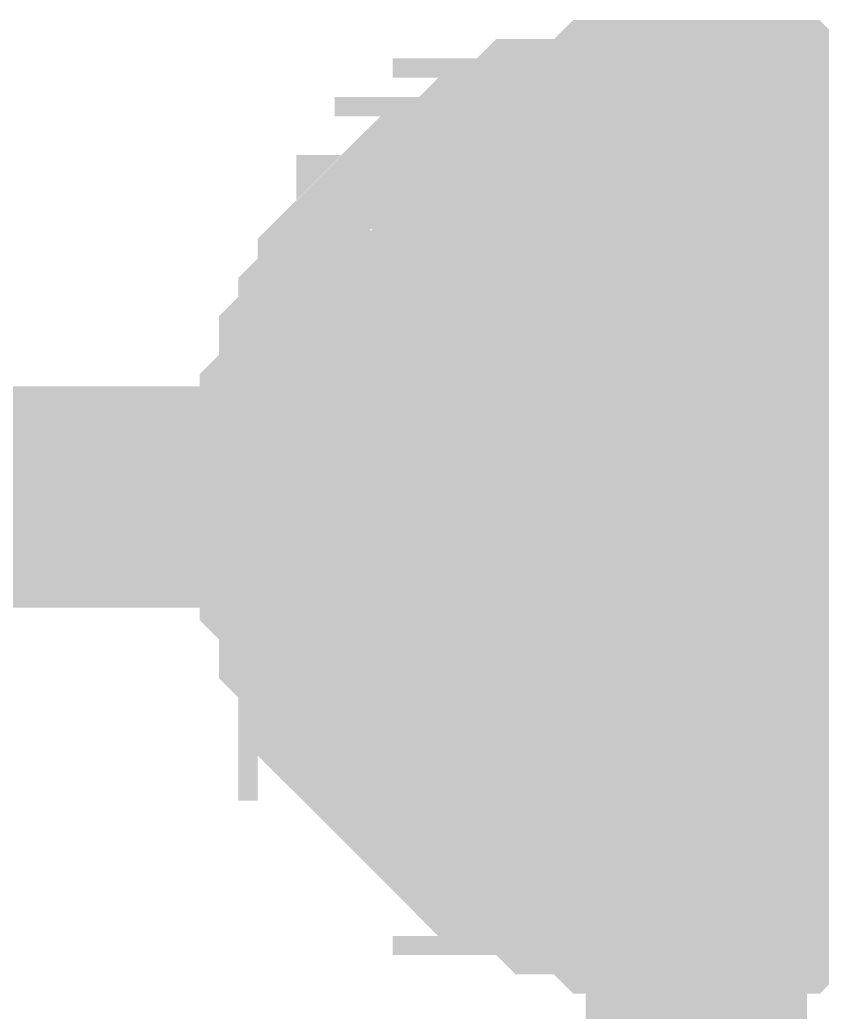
# Model space of a CAD drawing. Header units: inches. Extents: x 0 to 841, y 0 to 594.
# Drawn here: x 599.104 to 600.19, y 356.795 to 358.139 of the extents above; entities that cross this region are included whole.
import ezdxf

# ---------------------------------------------------------------- set-up
doc = ezdxf.new("R2010")
doc.units = ezdxf.units.IN
doc.layers.add('Sheet', color=255, linetype='Continuous')

msp = doc.modelspace()

# ---------------------------------------------------------------- linework, layer by layer
at = {"layer": 'Sheet'}
for points in [[(599.4973, 357.4923, 0.2997, 0.2997, 0), (599.4973, 357.5184, 0.2997, 0.2997, 0), (599.4973, 357.5445, 0.2997, 0.2997, 0), (599.4973, 357.5706, 0.2997, 0.2997, 0), (599.4973, 357.5968, 0.2997, 0.2997, 0), (599.5235, 357.6229, 0.2997, 0.2997, 0), (599.5235, 357.649, 0.2997, 0.2997, 0), (599.5235, 357.6752, 0.2997, 0.2997, 0), (599.5496, 357.7013, 0.2997, 0.2997, 0), (599.5496, 357.7013, 0.2997, 0.2997, 0), (599.5496, 357.7274, 0.2997, 0.2997, 0), (599.5757, 357.7536, 0.2997, 0.2997, 0), (599.5757, 357.7797, 0.2997, 0.2997, 0), (599.6019, 357.8058, 0.2997, 0.2997, 0), (599.628, 357.8058, 0.2997, 0.2997, 0), (599.628, 357.832, 0.2997, 0.2997, 0), (599.6541, 357.8581, 0.2997, 0.2997, 0), (599.6802, 357.8581, 0.2997, 0.2997, 0), (599.6802, 357.8842, 0.2997, 0.2997, 0), (599.7064, 357.8842, 0.2997, 0.2997, 0), (599.7325, 357.9103, 0.2997, 0.2997, 0), (599.7586, 357.9103, 0.2997, 0.2997, 0), (599.7586, 357.9365, 0.2997, 0.2997, 0), (599.7848, 357.9365, 0.2997, 0.2997, 0), (599.8109, 357.9626, 0.2997, 0.2997, 0), (599.837, 357.9626, 0.2997, 0.2997, 0), (599.8632, 357.9626, 0.2997, 0.2997, 0), (599.8893, 357.9626, 0.2997, 0.2997, 0), (599.9154, 357.9887, 0.2997, 0.2997, 0), (599.9416, 357.9887, 0.2997, 0.2997, 0), (599.9677, 357.9887, 0.2997, 0.2997, 0), (599.9938, 357.9887, 0.2997, 0.2997, 0), (600.0199, 357.9887, 0.2997, 0.2997, 0)], [(599.4973, 357.4923, 0.2997, 0.2997, 0), (599.4973, 357.5184, 0.2997, 0.2997, 0), (599.4973, 357.5445, 0.2997, 0.2997, 0), (599.4973, 357.5706, 0.2997, 0.2997, 0), (599.4973, 357.5968, 0.2997, 0.2997, 0), (599.5235, 357.6229, 0.2997, 0.2997, 0), (599.5235, 357.649, 0.2997, 0.2997, 0), (599.5235, 357.6752, 0.2997, 0.2997, 0), (599.5496, 357.7013, 0.2997, 0.2997, 0), (599.5496, 357.7013, 0.2997, 0.2997, 0), (599.5496, 357.7274, 0.2997, 0.2997, 0), (599.5757, 357.7536, 0.2997, 0.2997, 0), (599.5757, 357.7797, 0.2997, 0.2997, 0), (599.6019, 357.8058, 0.2997, 0.2997, 0), (599.628, 357.8058, 0.2997, 0.2997, 0), (599.628, 357.832, 0.2997, 0.2997, 0), (599.6541, 357.8581, 0.2997, 0.2997, 0), (599.6802, 357.8581, 0.2997, 0.2997, 0), (599.6802, 357.8842, 0.2997, 0.2997, 0), (599.7064, 357.8842, 0.2997, 0.2997, 0), (599.7325, 357.9103, 0.2997, 0.2997, 0), (599.7586, 357.9103, 0.2997, 0.2997, 0), (599.7586, 357.9365, 0.2997, 0.2997, 0), (599.7848, 357.9365, 0.2997, 0.2997, 0), (599.8109, 357.9626, 0.2997, 0.2997, 0), (599.837, 357.9626, 0.2997, 0.2997, 0), (599.8632, 357.9626, 0.2997, 0.2997, 0), (599.8893, 357.9626, 0.2997, 0.2997, 0), (599.9154, 357.9887, 0.2997, 0.2997, 0), (599.9416, 357.9887, 0.2997, 0.2997, 0), (599.9677, 357.9887, 0.2997, 0.2997, 0), (599.9938, 357.9887, 0.2997, 0.2997, 0), (600.0199, 357.9887, 0.2997, 0.2997, 0)], [(599.4973, 357.4923, 0.2997, 0.2997, 0), (599.4973, 357.5184, 0.2997, 0.2997, 0), (599.4973, 357.5445, 0.2997, 0.2997, 0), (599.4973, 357.5706, 0.2997, 0.2997, 0), (599.4973, 357.5968, 0.2997, 0.2997, 0), (599.5235, 357.6229, 0.2997, 0.2997, 0), (599.5235, 357.649, 0.2997, 0.2997, 0), (599.5235, 357.6752, 0.2997, 0.2997, 0), (599.5496, 357.7013, 0.2997, 0.2997, 0), (599.5496, 357.7013, 0.2997, 0.2997, 0), (599.5496, 357.7274, 0.2997, 0.2997, 0), (599.5757, 357.7536, 0.2997, 0.2997, 0), (599.5757, 357.7797, 0.2997, 0.2997, 0), (599.6019, 357.8058, 0.2997, 0.2997, 0), (599.628, 357.8058, 0.2997, 0.2997, 0), (599.628, 357.832, 0.2997, 0.2997, 0), (599.6541, 357.8581, 0.2997, 0.2997, 0), (599.6802, 357.8581, 0.2997, 0.2997, 0), (599.6802, 357.8842, 0.2997, 0.2997, 0), (599.7064, 357.8842, 0.2997, 0.2997, 0), (599.7325, 357.9103, 0.2997, 0.2997, 0), (599.7586, 357.9103, 0.2997, 0.2997, 0), (599.7586, 357.9365, 0.2997, 0.2997, 0), (599.7848, 357.9365, 0.2997, 0.2997, 0), (599.8109, 357.9626, 0.2997, 0.2997, 0), (599.837, 357.9626, 0.2997, 0.2997, 0), (599.8632, 357.9626, 0.2997, 0.2997, 0), (599.8893, 357.9626, 0.2997, 0.2997, 0), (599.9154, 357.9887, 0.2997, 0.2997, 0), (599.9416, 357.9887, 0.2997, 0.2997, 0), (599.9677, 357.9887, 0.2997, 0.2997, 0), (599.9938, 357.9887, 0.2997, 0.2997, 0), (600.0199, 357.9887, 0.2997, 0.2997, 0)], [(599.4973, 357.4923, 0.2997, 0.2997, 0), (599.4973, 357.5184, 0.2997, 0.2997, 0), (599.4973, 357.5445, 0.2997, 0.2997, 0), (599.4973, 357.5706, 0.2997, 0.2997, 0), (599.4973, 357.5968, 0.2997, 0.2997, 0), (599.5235, 357.6229, 0.2997, 0.2997, 0), (599.5235, 357.649, 0.2997, 0.2997, 0), (599.5235, 357.6752, 0.2997, 0.2997, 0), (599.5496, 357.7013, 0.2997, 0.2997, 0), (599.5496, 357.7013, 0.2997, 0.2997, 0), (599.5496, 357.7274, 0.2997, 0.2997, 0), (599.5757, 357.7536, 0.2997, 0.2997, 0), (599.5757, 357.7797, 0.2997, 0.2997, 0), (599.6019, 357.8058, 0.2997, 0.2997, 0), (599.628, 357.8058, 0.2997, 0.2997, 0), (599.628, 357.832, 0.2997, 0.2997, 0), (599.6541, 357.8581, 0.2997, 0.2997, 0), (599.6802, 357.8581, 0.2997, 0.2997, 0), (599.6802, 357.8842, 0.2997, 0.2997, 0), (599.7064, 357.8842, 0.2997, 0.2997, 0), (599.7325, 357.9103, 0.2997, 0.2997, 0), (599.7586, 357.9103, 0.2997, 0.2997, 0), (599.7586, 357.9365, 0.2997, 0.2997, 0), (599.7848, 357.9365, 0.2997, 0.2997, 0), (599.8109, 357.9626, 0.2997, 0.2997, 0), (599.837, 357.9626, 0.2997, 0.2997, 0), (599.8632, 357.9626, 0.2997, 0.2997, 0), (599.8893, 357.9626, 0.2997, 0.2997, 0), (599.9154, 357.9887, 0.2997, 0.2997, 0), (599.9416, 357.9887, 0.2997, 0.2997, 0), (599.9677, 357.9887, 0.2997, 0.2997, 0), (599.9938, 357.9887, 0.2997, 0.2997, 0), (600.0199, 357.9887, 0.2997, 0.2997, 0)], [(600.0199, 357.9887, 0.2997, 0.2997, 0), (600.0199, 357.9887, 0.2997, 0.2997, 0)], [(600.0199, 357.9887, 0.2997, 0.2997, 0), (600.0461, 357.9887, 0.2997, 0.2997, 0), (600.0722, 357.9887, 0.2997, 0.2997, 0), (600.0983, 357.9887, 0.2997, 0.2997, 0), (600.1245, 357.9887, 0.2997, 0.2997, 0), (600.1506, 357.9626, 0.2997, 0.2997, 0), (600.1506, 357.9626, 0.2997, 0.2997, 0), (600.1767, 357.9626, 0.2997, 0.2997, 0), (600.2029, 357.9626, 0.2997, 0.2997, 0), (600.229, 357.9365, 0.2997, 0.2997, 0), (600.2551, 357.9365, 0.2997, 0.2997, 0), (600.2813, 357.9103, 0.2997, 0.2997, 0), (600.2813, 357.9103, 0.2997, 0.2997, 0), (600.3074, 357.8842, 0.2997, 0.2997, 0), (600.3335, 357.8842, 0.2997, 0.2997, 0), (600.3597, 357.8581, 0.2997, 0.2997, 0)], [(600.0199, 357.9887, 0.2997, 0.2997, 0), (600.0199, 357.9887, 0.2997, 0.2997, 0)], [(600.0199, 357.9887, 0.2997, 0.2997, 0), (600.0461, 357.9887, 0.2997, 0.2997, 0), (600.0722, 357.9887, 0.2997, 0.2997, 0), (600.0983, 357.9887, 0.2997, 0.2997, 0), (600.1245, 357.9887, 0.2997, 0.2997, 0), (600.1506, 357.9626, 0.2997, 0.2997, 0), (600.1506, 357.9626, 0.2997, 0.2997, 0), (600.1767, 357.9626, 0.2997, 0.2997, 0), (600.2029, 357.9626, 0.2997, 0.2997, 0), (600.229, 357.9365, 0.2997, 0.2997, 0), (600.2551, 357.9365, 0.2997, 0.2997, 0), (600.2813, 357.9103, 0.2997, 0.2997, 0), (600.2813, 357.9103, 0.2997, 0.2997, 0), (600.3074, 357.8842, 0.2997, 0.2997, 0), (600.3335, 357.8842, 0.2997, 0.2997, 0), (600.3597, 357.8581, 0.2997, 0.2997, 0)], [(600.0199, 357.9887, 0.2997, 0.2997, 0), (600.0199, 357.9887, 0.2997, 0.2997, 0)], [(600.0199, 357.9887, 0.2997, 0.2997, 0), (600.0461, 357.9887, 0.2997, 0.2997, 0), (600.0722, 357.9887, 0.2997, 0.2997, 0), (600.0983, 357.9887, 0.2997, 0.2997, 0), (600.1245, 357.9887, 0.2997, 0.2997, 0), (600.1506, 357.9626, 0.2997, 0.2997, 0), (600.1506, 357.9626, 0.2997, 0.2997, 0), (600.1767, 357.9626, 0.2997, 0.2997, 0), (600.2029, 357.9626, 0.2997, 0.2997, 0), (600.229, 357.9365, 0.2997, 0.2997, 0), (600.2551, 357.9365, 0.2997, 0.2997, 0), (600.2813, 357.9103, 0.2997, 0.2997, 0), (600.2813, 357.9103, 0.2997, 0.2997, 0), (600.3074, 357.8842, 0.2997, 0.2997, 0), (600.3335, 357.8842, 0.2997, 0.2997, 0), (600.3597, 357.8581, 0.2997, 0.2997, 0)], [(600.0199, 357.9887, 0.2997, 0.2997, 0), (600.0199, 357.9887, 0.2997, 0.2997, 0)], [(600.0199, 357.9887, 0.2997, 0.2997, 0), (600.0461, 357.9887, 0.2997, 0.2997, 0), (600.0722, 357.9887, 0.2997, 0.2997, 0), (600.0983, 357.9887, 0.2997, 0.2997, 0), (600.1245, 357.9887, 0.2997, 0.2997, 0), (600.1506, 357.9626, 0.2997, 0.2997, 0), (600.1506, 357.9626, 0.2997, 0.2997, 0), (600.1767, 357.9626, 0.2997, 0.2997, 0), (600.2029, 357.9626, 0.2997, 0.2997, 0), (600.229, 357.9365, 0.2997, 0.2997, 0), (600.2551, 357.9365, 0.2997, 0.2997, 0), (600.2813, 357.9103, 0.2997, 0.2997, 0), (600.2813, 357.9103, 0.2997, 0.2997, 0), (600.3074, 357.8842, 0.2997, 0.2997, 0), (600.3335, 357.8842, 0.2997, 0.2997, 0), (600.3597, 357.8581, 0.2997, 0.2997, 0)], [(599.4973, 357.4923, 0.0991, 0.0991, 0), (599.4973, 357.5184, 0.0991, 0.0991, 0), (599.4973, 357.5445, 0.0991, 0.0991, 0), (599.4973, 357.5706, 0.0991, 0.0991, 0), (599.4973, 357.5968, 0.0991, 0.0991, 0), (599.5235, 357.6229, 0.0991, 0.0991, 0), (599.5235, 357.649, 0.0991, 0.0991, 0), (599.5235, 357.6752, 0.0991, 0.0991, 0), (599.5496, 357.7013, 0.0991, 0.0991, 0), (599.5496, 357.7013, 0.0991, 0.0991, 0), (599.5496, 357.7274, 0.0991, 0.0991, 0), (599.5757, 357.7536, 0.0991, 0.0991, 0), (599.5757, 357.7797, 0.0991, 0.0991, 0), (599.6019, 357.8058, 0.0991, 0.0991, 0), (599.628, 357.8058, 0.0991, 0.0991, 0), (599.628, 357.832, 0.0991, 0.0991, 0), (599.6541, 357.8581, 0.0991, 0.0991, 0), (599.6802, 357.8581, 0.0991, 0.0991, 0), (599.6802, 357.8842, 0.0991, 0.0991, 0), (599.7064, 357.8842, 0.0991, 0.0991, 0), (599.7325, 357.9103, 0.0991, 0.0991, 0), (599.7586, 357.9103, 0.0991, 0.0991, 0), (599.7586, 357.9365, 0.0991, 0.0991, 0), (599.7848, 357.9365, 0.0991, 0.0991, 0), (599.8109, 357.9626, 0.0991, 0.0991, 0), (599.837, 357.9626, 0.0991, 0.0991, 0), (599.8632, 357.9626, 0.0991, 0.0991, 0), (599.8893, 357.9626, 0.0991, 0.0991, 0), (599.9154, 357.9887, 0.0991, 0.0991, 0), (599.9416, 357.9887, 0.0991, 0.0991, 0), (599.9677, 357.9887, 0.0991, 0.0991, 0), (599.9938, 357.9887, 0.0991, 0.0991, 0), (600.0199, 357.9887, 0.0991, 0.0991, 0)], [(599.4973, 357.4923, 0.0991, 0.0991, 0), (599.4973, 357.5184, 0.0991, 0.0991, 0), (599.4973, 357.5445, 0.0991, 0.0991, 0), (599.4973, 357.5706, 0.0991, 0.0991, 0), (599.4973, 357.5968, 0.0991, 0.0991, 0), (599.5235, 357.6229, 0.0991, 0.0991, 0), (599.5235, 357.649, 0.0991, 0.0991, 0), (599.5235, 357.6752, 0.0991, 0.0991, 0), (599.5496, 357.7013, 0.0991, 0.0991, 0), (599.5496, 357.7013, 0.0991, 0.0991, 0), (599.5496, 357.7274, 0.0991, 0.0991, 0), (599.5757, 357.7536, 0.0991, 0.0991, 0), (599.5757, 357.7797, 0.0991, 0.0991, 0), (599.6019, 357.8058, 0.0991, 0.0991, 0), (599.628, 357.8058, 0.0991, 0.0991, 0), (599.628, 357.832, 0.0991, 0.0991, 0), (599.6541, 357.8581, 0.0991, 0.0991, 0), (599.6802, 357.8581, 0.0991, 0.0991, 0), (599.6802, 357.8842, 0.0991, 0.0991, 0), (599.7064, 357.8842, 0.0991, 0.0991, 0), (599.7325, 357.9103, 0.0991, 0.0991, 0), (599.7586, 357.9103, 0.0991, 0.0991, 0), (599.7586, 357.9365, 0.0991, 0.0991, 0), (599.7848, 357.9365, 0.0991, 0.0991, 0), (599.8109, 357.9626, 0.0991, 0.0991, 0), (599.837, 357.9626, 0.0991, 0.0991, 0), (599.8632, 357.9626, 0.0991, 0.0991, 0), (599.8893, 357.9626, 0.0991, 0.0991, 0), (599.9154, 357.9887, 0.0991, 0.0991, 0), (599.9416, 357.9887, 0.0991, 0.0991, 0), (599.9677, 357.9887, 0.0991, 0.0991, 0), (599.9938, 357.9887, 0.0991, 0.0991, 0), (600.0199, 357.9887, 0.0991, 0.0991, 0)], [(599.4973, 357.4923, 0.0991, 0.0991, 0), (599.4973, 357.5184, 0.0991, 0.0991, 0), (599.4973, 357.5445, 0.0991, 0.0991, 0), (599.4973, 357.5706, 0.0991, 0.0991, 0), (599.4973, 357.5968, 0.0991, 0.0991, 0), (599.5235, 357.6229, 0.0991, 0.0991, 0), (599.5235, 357.649, 0.0991, 0.0991, 0), (599.5235, 357.6752, 0.0991, 0.0991, 0), (599.5496, 357.7013, 0.0991, 0.0991, 0), (599.5496, 357.7013, 0.0991, 0.0991, 0), (599.5496, 357.7274, 0.0991, 0.0991, 0), (599.5757, 357.7536, 0.0991, 0.0991, 0), (599.5757, 357.7797, 0.0991, 0.0991, 0), (599.6019, 357.8058, 0.0991, 0.0991, 0), (599.628, 357.8058, 0.0991, 0.0991, 0), (599.628, 357.832, 0.0991, 0.0991, 0), (599.6541, 357.8581, 0.0991, 0.0991, 0), (599.6802, 357.8581, 0.0991, 0.0991, 0), (599.6802, 357.8842, 0.0991, 0.0991, 0), (599.7064, 357.8842, 0.0991, 0.0991, 0), (599.7325, 357.9103, 0.0991, 0.0991, 0), (599.7586, 357.9103, 0.0991, 0.0991, 0), (599.7586, 357.9365, 0.0991, 0.0991, 0), (599.7848, 357.9365, 0.0991, 0.0991, 0), (599.8109, 357.9626, 0.0991, 0.0991, 0), (599.837, 357.9626, 0.0991, 0.0991, 0), (599.8632, 357.9626, 0.0991, 0.0991, 0), (599.8893, 357.9626, 0.0991, 0.0991, 0), (599.9154, 357.9887, 0.0991, 0.0991, 0), (599.9416, 357.9887, 0.0991, 0.0991, 0), (599.9677, 357.9887, 0.0991, 0.0991, 0), (599.9938, 357.9887, 0.0991, 0.0991, 0), (600.0199, 357.9887, 0.0991, 0.0991, 0)], [(599.4973, 357.4923, 0.0991, 0.0991, 0), (599.4973, 357.5184, 0.0991, 0.0991, 0), (599.4973, 357.5445, 0.0991, 0.0991, 0), (599.4973, 357.5706, 0.0991, 0.0991, 0), (599.4973, 357.5968, 0.0991, 0.0991, 0), (599.5235, 357.6229, 0.0991, 0.0991, 0), (599.5235, 357.649, 0.0991, 0.0991, 0), (599.5235, 357.6752, 0.0991, 0.0991, 0), (599.5496, 357.7013, 0.0991, 0.0991, 0), (599.5496, 357.7013, 0.0991, 0.0991, 0), (599.5496, 357.7274, 0.0991, 0.0991, 0), (599.5757, 357.7536, 0.0991, 0.0991, 0), (599.5757, 357.7797, 0.0991, 0.0991, 0), (599.6019, 357.8058, 0.0991, 0.0991, 0), (599.628, 357.8058, 0.0991, 0.0991, 0), (599.628, 357.832, 0.0991, 0.0991, 0), (599.6541, 357.8581, 0.0991, 0.0991, 0), (599.6802, 357.8581, 0.0991, 0.0991, 0), (599.6802, 357.8842, 0.0991, 0.0991, 0), (599.7064, 357.8842, 0.0991, 0.0991, 0), (599.7325, 357.9103, 0.0991, 0.0991, 0), (599.7586, 357.9103, 0.0991, 0.0991, 0), (599.7586, 357.9365, 0.0991, 0.0991, 0), (599.7848, 357.9365, 0.0991, 0.0991, 0), (599.8109, 357.9626, 0.0991, 0.0991, 0), (599.837, 357.9626, 0.0991, 0.0991, 0), (599.8632, 357.9626, 0.0991, 0.0991, 0), (599.8893, 357.9626, 0.0991, 0.0991, 0), (599.9154, 357.9887, 0.0991, 0.0991, 0), (599.9416, 357.9887, 0.0991, 0.0991, 0), (599.9677, 357.9887, 0.0991, 0.0991, 0), (599.9938, 357.9887, 0.0991, 0.0991, 0), (600.0199, 357.9887, 0.0991, 0.0991, 0)], [(600.0199, 357.9887, 0.0991, 0.0991, 0), (600.0199, 357.9887, 0.0991, 0.0991, 0)], [(600.0199, 357.9887, 0.0991, 0.0991, 0), (600.0461, 357.9887, 0.0991, 0.0991, 0), (600.0722, 357.9887, 0.0991, 0.0991, 0), (600.0983, 357.9887, 0.0991, 0.0991, 0), (600.1245, 357.9887, 0.0991, 0.0991, 0), (600.1506, 357.9626, 0.0991, 0.0991, 0), (600.1506, 357.9626, 0.0991, 0.0991, 0), (600.1767, 357.9626, 0.0991, 0.0991, 0), (600.2029, 357.9626, 0.0991, 0.0991, 0), (600.229, 357.9365, 0.0991, 0.0991, 0), (600.2551, 357.9365, 0.0991, 0.0991, 0)], [(600.0199, 357.9887, 0.0991, 0.0991, 0), (600.0199, 357.9887, 0.0991, 0.0991, 0)], [(600.0199, 357.9887, 0.0991, 0.0991, 0), (600.0461, 357.9887, 0.0991, 0.0991, 0), (600.0722, 357.9887, 0.0991, 0.0991, 0), (600.0983, 357.9887, 0.0991, 0.0991, 0), (600.1245, 357.9887, 0.0991, 0.0991, 0), (600.1506, 357.9626, 0.0991, 0.0991, 0), (600.1506, 357.9626, 0.0991, 0.0991, 0), (600.1767, 357.9626, 0.0991, 0.0991, 0), (600.2029, 357.9626, 0.0991, 0.0991, 0), (600.229, 357.9365, 0.0991, 0.0991, 0), (600.2551, 357.9365, 0.0991, 0.0991, 0)], [(600.0199, 357.9887, 0.0991, 0.0991, 0), (600.0199, 357.9887, 0.0991, 0.0991, 0)], [(600.0199, 357.9887, 0.0991, 0.0991, 0), (600.0461, 357.9887, 0.0991, 0.0991, 0), (600.0722, 357.9887, 0.0991, 0.0991, 0), (600.0983, 357.9887, 0.0991, 0.0991, 0), (600.1245, 357.9887, 0.0991, 0.0991, 0), (600.1506, 357.9626, 0.0991, 0.0991, 0), (600.1506, 357.9626, 0.0991, 0.0991, 0), (600.1767, 357.9626, 0.0991, 0.0991, 0), (600.2029, 357.9626, 0.0991, 0.0991, 0), (600.229, 357.9365, 0.0991, 0.0991, 0), (600.2551, 357.9365, 0.0991, 0.0991, 0)], [(600.0199, 357.9887, 0.0991, 0.0991, 0), (600.0199, 357.9887, 0.0991, 0.0991, 0)], [(600.0199, 357.9887, 0.0991, 0.0991, 0), (600.0461, 357.9887, 0.0991, 0.0991, 0), (600.0722, 357.9887, 0.0991, 0.0991, 0), (600.0983, 357.9887, 0.0991, 0.0991, 0), (600.1245, 357.9887, 0.0991, 0.0991, 0), (600.1506, 357.9626, 0.0991, 0.0991, 0), (600.1506, 357.9626, 0.0991, 0.0991, 0), (600.1767, 357.9626, 0.0991, 0.0991, 0), (600.2029, 357.9626, 0.0991, 0.0991, 0), (600.229, 357.9365, 0.0991, 0.0991, 0), (600.2551, 357.9365, 0.0991, 0.0991, 0)], [(620.0102, 357.4923, 0.2997, 0.2997, 0), (600.0199, 357.4923, 0.2997, 0.2997, 0), (492.517, 357.4923, 0.2997, 0.2997, 0), (492.517, 357.4923, 0.2997, 0.2997, 0)], [(600.0199, 357.4923, 0.2997, 0.2997, 0), (600.0199, 344.9757, 0.2997, 0.2997, 0), (595.0028, 344.9757, 0.2997, 0.2997, 0)], [(600.0199, 356.9696, 0.2997, 0.2997, 0), (599.9938, 356.9696, 0.2997, 0.2997, 0), (599.9677, 356.9696, 0.2997, 0.2997, 0), (599.9416, 356.9696, 0.2997, 0.2997, 0), (599.9154, 356.9696, 0.2997, 0.2997, 0), (599.8893, 356.9958, 0.2997, 0.2997, 0), (599.8632, 356.9958, 0.2997, 0.2997, 0), (599.837, 356.9958, 0.2997, 0.2997, 0), (599.8109, 357.0219, 0.2997, 0.2997, 0), (599.7848, 357.0219, 0.2997, 0.2997, 0), (599.7586, 357.0219, 0.2997, 0.2997, 0), (599.7586, 357.048, 0.2997, 0.2997, 0), (599.7325, 357.048, 0.2997, 0.2997, 0), (599.7064, 357.0742, 0.2997, 0.2997, 0), (599.6802, 357.1003, 0.2997, 0.2997, 0), (599.6802, 357.1003, 0.2997, 0.2997, 0), (599.6541, 357.1264, 0.2997, 0.2997, 0), (599.628, 357.1526, 0.2997, 0.2997, 0), (599.628, 357.1526, 0.2997, 0.2997, 0), (599.6019, 357.1787, 0.2997, 0.2997, 0), (599.5757, 357.2048, 0.2997, 0.2997, 0), (599.5757, 357.231, 0.2997, 0.2997, 0), (599.5496, 357.231, 0.2997, 0.2997, 0), (599.5496, 357.2571, 0.2997, 0.2997, 0), (599.5496, 357.2832, 0.2997, 0.2997, 0), (599.5235, 357.3093, 0.2997, 0.2997, 0), (599.5235, 357.3355, 0.2997, 0.2997, 0), (599.5235, 357.3616, 0.2997, 0.2997, 0), (599.4973, 357.3877, 0.2997, 0.2997, 0), (599.4973, 357.4139, 0.2997, 0.2997, 0), (599.4973, 357.44, 0.2997, 0.2997, 0), (599.4973, 357.4661, 0.2997, 0.2997, 0), (599.4973, 357.4923, 0.2997, 0.2997, 0)], [(599.4973, 357.4923, 0.2997, 0.2997, 0), (599.4973, 357.4923, 0.2997, 0.2997, 0)], [(600.0199, 356.9696, 0.2997, 0.2997, 0), (599.9938, 356.9696, 0.2997, 0.2997, 0), (599.9677, 356.9696, 0.2997, 0.2997, 0), (599.9416, 356.9696, 0.2997, 0.2997, 0), (599.9154, 356.9696, 0.2997, 0.2997, 0), (599.8893, 356.9958, 0.2997, 0.2997, 0), (599.8632, 356.9958, 0.2997, 0.2997, 0), (599.837, 356.9958, 0.2997, 0.2997, 0), (599.8109, 357.0219, 0.2997, 0.2997, 0), (599.7848, 357.0219, 0.2997, 0.2997, 0), (599.7586, 357.0219, 0.2997, 0.2997, 0), (599.7586, 357.048, 0.2997, 0.2997, 0), (599.7325, 357.048, 0.2997, 0.2997, 0), (599.7064, 357.0742, 0.2997, 0.2997, 0), (599.6802, 357.1003, 0.2997, 0.2997, 0), (599.6802, 357.1003, 0.2997, 0.2997, 0), (599.6541, 357.1264, 0.2997, 0.2997, 0), (599.628, 357.1526, 0.2997, 0.2997, 0), (599.628, 357.1526, 0.2997, 0.2997, 0), (599.6019, 357.1787, 0.2997, 0.2997, 0), (599.5757, 357.2048, 0.2997, 0.2997, 0), (599.5757, 357.231, 0.2997, 0.2997, 0), (599.5496, 357.231, 0.2997, 0.2997, 0), (599.5496, 357.2571, 0.2997, 0.2997, 0), (599.5496, 357.2832, 0.2997, 0.2997, 0), (599.5235, 357.3093, 0.2997, 0.2997, 0), (599.5235, 357.3355, 0.2997, 0.2997, 0), (599.5235, 357.3616, 0.2997, 0.2997, 0), (599.4973, 357.3877, 0.2997, 0.2997, 0), (599.4973, 357.4139, 0.2997, 0.2997, 0), (599.4973, 357.44, 0.2997, 0.2997, 0), (599.4973, 357.4661, 0.2997, 0.2997, 0), (599.4973, 357.4923, 0.2997, 0.2997, 0)], [(599.4973, 357.4923, 0.2997, 0.2997, 0), (599.4973, 357.4923, 0.2997, 0.2997, 0)], [(600.0199, 356.9696, 0.2997, 0.2997, 0), (599.9938, 356.9696, 0.2997, 0.2997, 0), (599.9677, 356.9696, 0.2997, 0.2997, 0), (599.9416, 356.9696, 0.2997, 0.2997, 0), (599.9154, 356.9696, 0.2997, 0.2997, 0), (599.8893, 356.9958, 0.2997, 0.2997, 0), (599.8632, 356.9958, 0.2997, 0.2997, 0), (599.837, 356.9958, 0.2997, 0.2997, 0), (599.8109, 357.0219, 0.2997, 0.2997, 0), (599.7848, 357.0219, 0.2997, 0.2997, 0), (599.7586, 357.0219, 0.2997, 0.2997, 0), (599.7586, 357.048, 0.2997, 0.2997, 0), (599.7325, 357.048, 0.2997, 0.2997, 0), (599.7064, 357.0742, 0.2997, 0.2997, 0), (599.6802, 357.1003, 0.2997, 0.2997, 0), (599.6802, 357.1003, 0.2997, 0.2997, 0), (599.6541, 357.1264, 0.2997, 0.2997, 0), (599.628, 357.1526, 0.2997, 0.2997, 0), (599.628, 357.1526, 0.2997, 0.2997, 0), (599.6019, 357.1787, 0.2997, 0.2997, 0), (599.5757, 357.2048, 0.2997, 0.2997, 0), (599.5757, 357.231, 0.2997, 0.2997, 0), (599.5496, 357.231, 0.2997, 0.2997, 0), (599.5496, 357.2571, 0.2997, 0.2997, 0), (599.5496, 357.2832, 0.2997, 0.2997, 0), (599.5235, 357.3093, 0.2997, 0.2997, 0), (599.5235, 357.3355, 0.2997, 0.2997, 0), (599.5235, 357.3616, 0.2997, 0.2997, 0), (599.4973, 357.3877, 0.2997, 0.2997, 0), (599.4973, 357.4139, 0.2997, 0.2997, 0), (599.4973, 357.44, 0.2997, 0.2997, 0), (599.4973, 357.4661, 0.2997, 0.2997, 0), (599.4973, 357.4923, 0.2997, 0.2997, 0)], [(599.4973, 357.4923, 0.2997, 0.2997, 0), (599.4973, 357.4923, 0.2997, 0.2997, 0)], [(600.0199, 356.9696, 0.2997, 0.2997, 0), (599.9938, 356.9696, 0.2997, 0.2997, 0), (599.9677, 356.9696, 0.2997, 0.2997, 0), (599.9416, 356.9696, 0.2997, 0.2997, 0), (599.9154, 356.9696, 0.2997, 0.2997, 0), (599.8893, 356.9958, 0.2997, 0.2997, 0), (599.8632, 356.9958, 0.2997, 0.2997, 0), (599.837, 356.9958, 0.2997, 0.2997, 0), (599.8109, 357.0219, 0.2997, 0.2997, 0), (599.7848, 357.0219, 0.2997, 0.2997, 0), (599.7586, 357.0219, 0.2997, 0.2997, 0), (599.7586, 357.048, 0.2997, 0.2997, 0), (599.7325, 357.048, 0.2997, 0.2997, 0), (599.7064, 357.0742, 0.2997, 0.2997, 0), (599.6802, 357.1003, 0.2997, 0.2997, 0), (599.6802, 357.1003, 0.2997, 0.2997, 0), (599.6541, 357.1264, 0.2997, 0.2997, 0), (599.628, 357.1526, 0.2997, 0.2997, 0), (599.628, 357.1526, 0.2997, 0.2997, 0), (599.6019, 357.1787, 0.2997, 0.2997, 0), (599.5757, 357.2048, 0.2997, 0.2997, 0), (599.5757, 357.231, 0.2997, 0.2997, 0), (599.5496, 357.231, 0.2997, 0.2997, 0), (599.5496, 357.2571, 0.2997, 0.2997, 0), (599.5496, 357.2832, 0.2997, 0.2997, 0), (599.5235, 357.3093, 0.2997, 0.2997, 0), (599.5235, 357.3355, 0.2997, 0.2997, 0), (599.5235, 357.3616, 0.2997, 0.2997, 0), (599.4973, 357.3877, 0.2997, 0.2997, 0), (599.4973, 357.4139, 0.2997, 0.2997, 0), (599.4973, 357.44, 0.2997, 0.2997, 0), (599.4973, 357.4661, 0.2997, 0.2997, 0), (599.4973, 357.4923, 0.2997, 0.2997, 0)], [(599.4973, 357.4923, 0.2997, 0.2997, 0), (599.4973, 357.4923, 0.2997, 0.2997, 0)], [(600.0199, 356.9696, 0.0991, 0.0991, 0), (599.9938, 356.9696, 0.0991, 0.0991, 0), (599.9677, 356.9696, 0.0991, 0.0991, 0), (599.9416, 356.9696, 0.0991, 0.0991, 0), (599.9154, 356.9696, 0.0991, 0.0991, 0), (599.8893, 356.9958, 0.0991, 0.0991, 0), (599.8632, 356.9958, 0.0991, 0.0991, 0), (599.837, 356.9958, 0.0991, 0.0991, 0), (599.8109, 357.0219, 0.0991, 0.0991, 0), (599.7848, 357.0219, 0.0991, 0.0991, 0), (599.7586, 357.0219, 0.0991, 0.0991, 0), (599.7586, 357.048, 0.0991, 0.0991, 0), (599.7325, 357.048, 0.0991, 0.0991, 0), (599.7064, 357.0742, 0.0991, 0.0991, 0), (599.6802, 357.1003, 0.0991, 0.0991, 0), (599.6802, 357.1003, 0.0991, 0.0991, 0), (599.6541, 357.1264, 0.0991, 0.0991, 0), (599.628, 357.1526, 0.0991, 0.0991, 0), (599.628, 357.1526, 0.0991, 0.0991, 0), (599.6019, 357.1787, 0.0991, 0.0991, 0), (599.5757, 357.2048, 0.0991, 0.0991, 0), (599.5757, 357.231, 0.0991, 0.0991, 0), (599.5496, 357.231, 0.0991, 0.0991, 0), (599.5496, 357.2571, 0.0991, 0.0991, 0), (599.5496, 357.2832, 0.0991, 0.0991, 0), (599.5235, 357.3093, 0.0991, 0.0991, 0), (599.5235, 357.3355, 0.0991, 0.0991, 0), (599.5235, 357.3616, 0.0991, 0.0991, 0), (599.4973, 357.3877, 0.0991, 0.0991, 0), (599.4973, 357.4139, 0.0991, 0.0991, 0), (599.4973, 357.44, 0.0991, 0.0991, 0), (599.4973, 357.4661, 0.0991, 0.0991, 0), (599.4973, 357.4923, 0.0991, 0.0991, 0)], [(599.4973, 357.4923, 0.0991, 0.0991, 0), (599.4973, 357.4923, 0.0991, 0.0991, 0)], [(600.0199, 356.9696, 0.0991, 0.0991, 0), (599.9938, 356.9696, 0.0991, 0.0991, 0), (599.9677, 356.9696, 0.0991, 0.0991, 0), (599.9416, 356.9696, 0.0991, 0.0991, 0), (599.9154, 356.9696, 0.0991, 0.0991, 0), (599.8893, 356.9958, 0.0991, 0.0991, 0), (599.8632, 356.9958, 0.0991, 0.0991, 0), (599.837, 356.9958, 0.0991, 0.0991, 0), (599.8109, 357.0219, 0.0991, 0.0991, 0), (599.7848, 357.0219, 0.0991, 0.0991, 0), (599.7586, 357.0219, 0.0991, 0.0991, 0), (599.7586, 357.048, 0.0991, 0.0991, 0), (599.7325, 357.048, 0.0991, 0.0991, 0), (599.7064, 357.0742, 0.0991, 0.0991, 0), (599.6802, 357.1003, 0.0991, 0.0991, 0), (599.6802, 357.1003, 0.0991, 0.0991, 0), (599.6541, 357.1264, 0.0991, 0.0991, 0), (599.628, 357.1526, 0.0991, 0.0991, 0), (599.628, 357.1526, 0.0991, 0.0991, 0), (599.6019, 357.1787, 0.0991, 0.0991, 0), (599.5757, 357.2048, 0.0991, 0.0991, 0), (599.5757, 357.231, 0.0991, 0.0991, 0), (599.5496, 357.231, 0.0991, 0.0991, 0), (599.5496, 357.2571, 0.0991, 0.0991, 0), (599.5496, 357.2832, 0.0991, 0.0991, 0), (599.5235, 357.3093, 0.0991, 0.0991, 0), (599.5235, 357.3355, 0.0991, 0.0991, 0), (599.5235, 357.3616, 0.0991, 0.0991, 0), (599.4973, 357.3877, 0.0991, 0.0991, 0), (599.4973, 357.4139, 0.0991, 0.0991, 0), (599.4973, 357.44, 0.0991, 0.0991, 0), (599.4973, 357.4661, 0.0991, 0.0991, 0), (599.4973, 357.4923, 0.0991, 0.0991, 0)], [(599.4973, 357.4923, 0.0991, 0.0991, 0), (599.4973, 357.4923, 0.0991, 0.0991, 0)], [(600.0199, 356.9696, 0.0991, 0.0991, 0), (599.9938, 356.9696, 0.0991, 0.0991, 0), (599.9677, 356.9696, 0.0991, 0.0991, 0), (599.9416, 356.9696, 0.0991, 0.0991, 0), (599.9154, 356.9696, 0.0991, 0.0991, 0), (599.8893, 356.9958, 0.0991, 0.0991, 0), (599.8632, 356.9958, 0.0991, 0.0991, 0), (599.837, 356.9958, 0.0991, 0.0991, 0), (599.8109, 357.0219, 0.0991, 0.0991, 0), (599.7848, 357.0219, 0.0991, 0.0991, 0), (599.7586, 357.0219, 0.0991, 0.0991, 0), (599.7586, 357.048, 0.0991, 0.0991, 0), (599.7325, 357.048, 0.0991, 0.0991, 0), (599.7064, 357.0742, 0.0991, 0.0991, 0), (599.6802, 357.1003, 0.0991, 0.0991, 0), (599.6802, 357.1003, 0.0991, 0.0991, 0), (599.6541, 357.1264, 0.0991, 0.0991, 0), (599.628, 357.1526, 0.0991, 0.0991, 0), (599.628, 357.1526, 0.0991, 0.0991, 0), (599.6019, 357.1787, 0.0991, 0.0991, 0), (599.5757, 357.2048, 0.0991, 0.0991, 0), (599.5757, 357.231, 0.0991, 0.0991, 0), (599.5496, 357.231, 0.0991, 0.0991, 0), (599.5496, 357.2571, 0.0991, 0.0991, 0), (599.5496, 357.2832, 0.0991, 0.0991, 0), (599.5235, 357.3093, 0.0991, 0.0991, 0), (599.5235, 357.3355, 0.0991, 0.0991, 0), (599.5235, 357.3616, 0.0991, 0.0991, 0), (599.4973, 357.3877, 0.0991, 0.0991, 0), (599.4973, 357.4139, 0.0991, 0.0991, 0), (599.4973, 357.44, 0.0991, 0.0991, 0), (599.4973, 357.4661, 0.0991, 0.0991, 0), (599.4973, 357.4923, 0.0991, 0.0991, 0)], [(599.4973, 357.4923, 0.0991, 0.0991, 0), (599.4973, 357.4923, 0.0991, 0.0991, 0)], [(600.0199, 356.9696, 0.0991, 0.0991, 0), (599.9938, 356.9696, 0.0991, 0.0991, 0), (599.9677, 356.9696, 0.0991, 0.0991, 0), (599.9416, 356.9696, 0.0991, 0.0991, 0), (599.9154, 356.9696, 0.0991, 0.0991, 0), (599.8893, 356.9958, 0.0991, 0.0991, 0), (599.8632, 356.9958, 0.0991, 0.0991, 0), (599.837, 356.9958, 0.0991, 0.0991, 0), (599.8109, 357.0219, 0.0991, 0.0991, 0), (599.7848, 357.0219, 0.0991, 0.0991, 0), (599.7586, 357.0219, 0.0991, 0.0991, 0), (599.7586, 357.048, 0.0991, 0.0991, 0), (599.7325, 357.048, 0.0991, 0.0991, 0), (599.7064, 357.0742, 0.0991, 0.0991, 0), (599.6802, 357.1003, 0.0991, 0.0991, 0), (599.6802, 357.1003, 0.0991, 0.0991, 0), (599.6541, 357.1264, 0.0991, 0.0991, 0), (599.628, 357.1526, 0.0991, 0.0991, 0), (599.628, 357.1526, 0.0991, 0.0991, 0), (599.6019, 357.1787, 0.0991, 0.0991, 0), (599.5757, 357.2048, 0.0991, 0.0991, 0), (599.5757, 357.231, 0.0991, 0.0991, 0), (599.5496, 357.231, 0.0991, 0.0991, 0), (599.5496, 357.2571, 0.0991, 0.0991, 0), (599.5496, 357.2832, 0.0991, 0.0991, 0), (599.5235, 357.3093, 0.0991, 0.0991, 0), (599.5235, 357.3355, 0.0991, 0.0991, 0), (599.5235, 357.3616, 0.0991, 0.0991, 0), (599.4973, 357.3877, 0.0991, 0.0991, 0), (599.4973, 357.4139, 0.0991, 0.0991, 0), (599.4973, 357.44, 0.0991, 0.0991, 0), (599.4973, 357.4661, 0.0991, 0.0991, 0), (599.4973, 357.4923, 0.0991, 0.0991, 0)], [(599.4973, 357.4923, 0.0991, 0.0991, 0), (599.4973, 357.4923, 0.0991, 0.0991, 0)], [(600.3597, 357.1003, 0.2997, 0.2997, 0), (600.3335, 357.1003, 0.2997, 0.2997, 0), (600.3074, 357.0742, 0.2997, 0.2997, 0), (600.2813, 357.048, 0.2997, 0.2997, 0), (600.2813, 357.048, 0.2997, 0.2997, 0), (600.2551, 357.0219, 0.2997, 0.2997, 0), (600.229, 357.0219, 0.2997, 0.2997, 0), (600.2029, 357.0219, 0.2997, 0.2997, 0), (600.1767, 356.9958, 0.2997, 0.2997, 0), (600.1506, 356.9958, 0.2997, 0.2997, 0), (600.1506, 356.9958, 0.2997, 0.2997, 0), (600.1245, 356.9696, 0.2997, 0.2997, 0), (600.0983, 356.9696, 0.2997, 0.2997, 0), (600.0722, 356.9696, 0.2997, 0.2997, 0), (600.0461, 356.9696, 0.2997, 0.2997, 0), (600.0199, 356.9696, 0.2997, 0.2997, 0)], [(600.3597, 357.1003, 0.2997, 0.2997, 0), (600.3335, 357.1003, 0.2997, 0.2997, 0), (600.3074, 357.0742, 0.2997, 0.2997, 0), (600.2813, 357.048, 0.2997, 0.2997, 0), (600.2813, 357.048, 0.2997, 0.2997, 0), (600.2551, 357.0219, 0.2997, 0.2997, 0), (600.229, 357.0219, 0.2997, 0.2997, 0), (600.2029, 357.0219, 0.2997, 0.2997, 0), (600.1767, 356.9958, 0.2997, 0.2997, 0), (600.1506, 356.9958, 0.2997, 0.2997, 0), (600.1506, 356.9958, 0.2997, 0.2997, 0), (600.1245, 356.9696, 0.2997, 0.2997, 0), (600.0983, 356.9696, 0.2997, 0.2997, 0), (600.0722, 356.9696, 0.2997, 0.2997, 0), (600.0461, 356.9696, 0.2997, 0.2997, 0), (600.0199, 356.9696, 0.2997, 0.2997, 0)], [(600.3597, 357.1003, 0.2997, 0.2997, 0), (600.3335, 357.1003, 0.2997, 0.2997, 0), (600.3074, 357.0742, 0.2997, 0.2997, 0), (600.2813, 357.048, 0.2997, 0.2997, 0), (600.2813, 357.048, 0.2997, 0.2997, 0), (600.2551, 357.0219, 0.2997, 0.2997, 0), (600.229, 357.0219, 0.2997, 0.2997, 0), (600.2029, 357.0219, 0.2997, 0.2997, 0), (600.1767, 356.9958, 0.2997, 0.2997, 0), (600.1506, 356.9958, 0.2997, 0.2997, 0), (600.1506, 356.9958, 0.2997, 0.2997, 0), (600.1245, 356.9696, 0.2997, 0.2997, 0), (600.0983, 356.9696, 0.2997, 0.2997, 0), (600.0722, 356.9696, 0.2997, 0.2997, 0), (600.0461, 356.9696, 0.2997, 0.2997, 0), (600.0199, 356.9696, 0.2997, 0.2997, 0)], [(600.3597, 357.1003, 0.2997, 0.2997, 0), (600.3335, 357.1003, 0.2997, 0.2997, 0), (600.3074, 357.0742, 0.2997, 0.2997, 0), (600.2813, 357.048, 0.2997, 0.2997, 0), (600.2813, 357.048, 0.2997, 0.2997, 0), (600.2551, 357.0219, 0.2997, 0.2997, 0), (600.229, 357.0219, 0.2997, 0.2997, 0), (600.2029, 357.0219, 0.2997, 0.2997, 0), (600.1767, 356.9958, 0.2997, 0.2997, 0), (600.1506, 356.9958, 0.2997, 0.2997, 0), (600.1506, 356.9958, 0.2997, 0.2997, 0), (600.1245, 356.9696, 0.2997, 0.2997, 0), (600.0983, 356.9696, 0.2997, 0.2997, 0), (600.0722, 356.9696, 0.2997, 0.2997, 0), (600.0461, 356.9696, 0.2997, 0.2997, 0), (600.0199, 356.9696, 0.2997, 0.2997, 0)], [(600.2551, 357.0219, 0.0991, 0.0991, 0), (600.229, 357.0219, 0.0991, 0.0991, 0), (600.2029, 357.0219, 0.0991, 0.0991, 0), (600.1767, 356.9958, 0.0991, 0.0991, 0), (600.1506, 356.9958, 0.0991, 0.0991, 0), (600.1506, 356.9958, 0.0991, 0.0991, 0), (600.1245, 356.9696, 0.0991, 0.0991, 0), (600.0983, 356.9696, 0.0991, 0.0991, 0), (600.0722, 356.9696, 0.0991, 0.0991, 0), (600.0461, 356.9696, 0.0991, 0.0991, 0), (600.0199, 356.9696, 0.0991, 0.0991, 0)], [(600.2551, 357.0219, 0.0991, 0.0991, 0), (600.229, 357.0219, 0.0991, 0.0991, 0), (600.2029, 357.0219, 0.0991, 0.0991, 0), (600.1767, 356.9958, 0.0991, 0.0991, 0), (600.1506, 356.9958, 0.0991, 0.0991, 0), (600.1506, 356.9958, 0.0991, 0.0991, 0), (600.1245, 356.9696, 0.0991, 0.0991, 0), (600.0983, 356.9696, 0.0991, 0.0991, 0), (600.0722, 356.9696, 0.0991, 0.0991, 0), (600.0461, 356.9696, 0.0991, 0.0991, 0), (600.0199, 356.9696, 0.0991, 0.0991, 0)], [(600.2551, 357.0219, 0.0991, 0.0991, 0), (600.229, 357.0219, 0.0991, 0.0991, 0), (600.2029, 357.0219, 0.0991, 0.0991, 0), (600.1767, 356.9958, 0.0991, 0.0991, 0), (600.1506, 356.9958, 0.0991, 0.0991, 0), (600.1506, 356.9958, 0.0991, 0.0991, 0), (600.1245, 356.9696, 0.0991, 0.0991, 0), (600.0983, 356.9696, 0.0991, 0.0991, 0), (600.0722, 356.9696, 0.0991, 0.0991, 0), (600.0461, 356.9696, 0.0991, 0.0991, 0), (600.0199, 356.9696, 0.0991, 0.0991, 0)], [(600.2551, 357.0219, 0.0991, 0.0991, 0), (600.229, 357.0219, 0.0991, 0.0991, 0), (600.2029, 357.0219, 0.0991, 0.0991, 0), (600.1767, 356.9958, 0.0991, 0.0991, 0), (600.1506, 356.9958, 0.0991, 0.0991, 0), (600.1506, 356.9958, 0.0991, 0.0991, 0), (600.1245, 356.9696, 0.0991, 0.0991, 0), (600.0983, 356.9696, 0.0991, 0.0991, 0), (600.0722, 356.9696, 0.0991, 0.0991, 0), (600.0461, 356.9696, 0.0991, 0.0991, 0), (600.0199, 356.9696, 0.0991, 0.0991, 0)]]:
    msp.add_lwpolyline(points, format="xyseb", dxfattribs=at)
msp.add_lwpolyline([(599.746, 357.5, 0.508, 0.508, 1), (600.254, 357.5, 0.508, 0.508, 1)], format="xyseb", close=True, dxfattribs=at)

doc.saveas('drawing.dxf')
